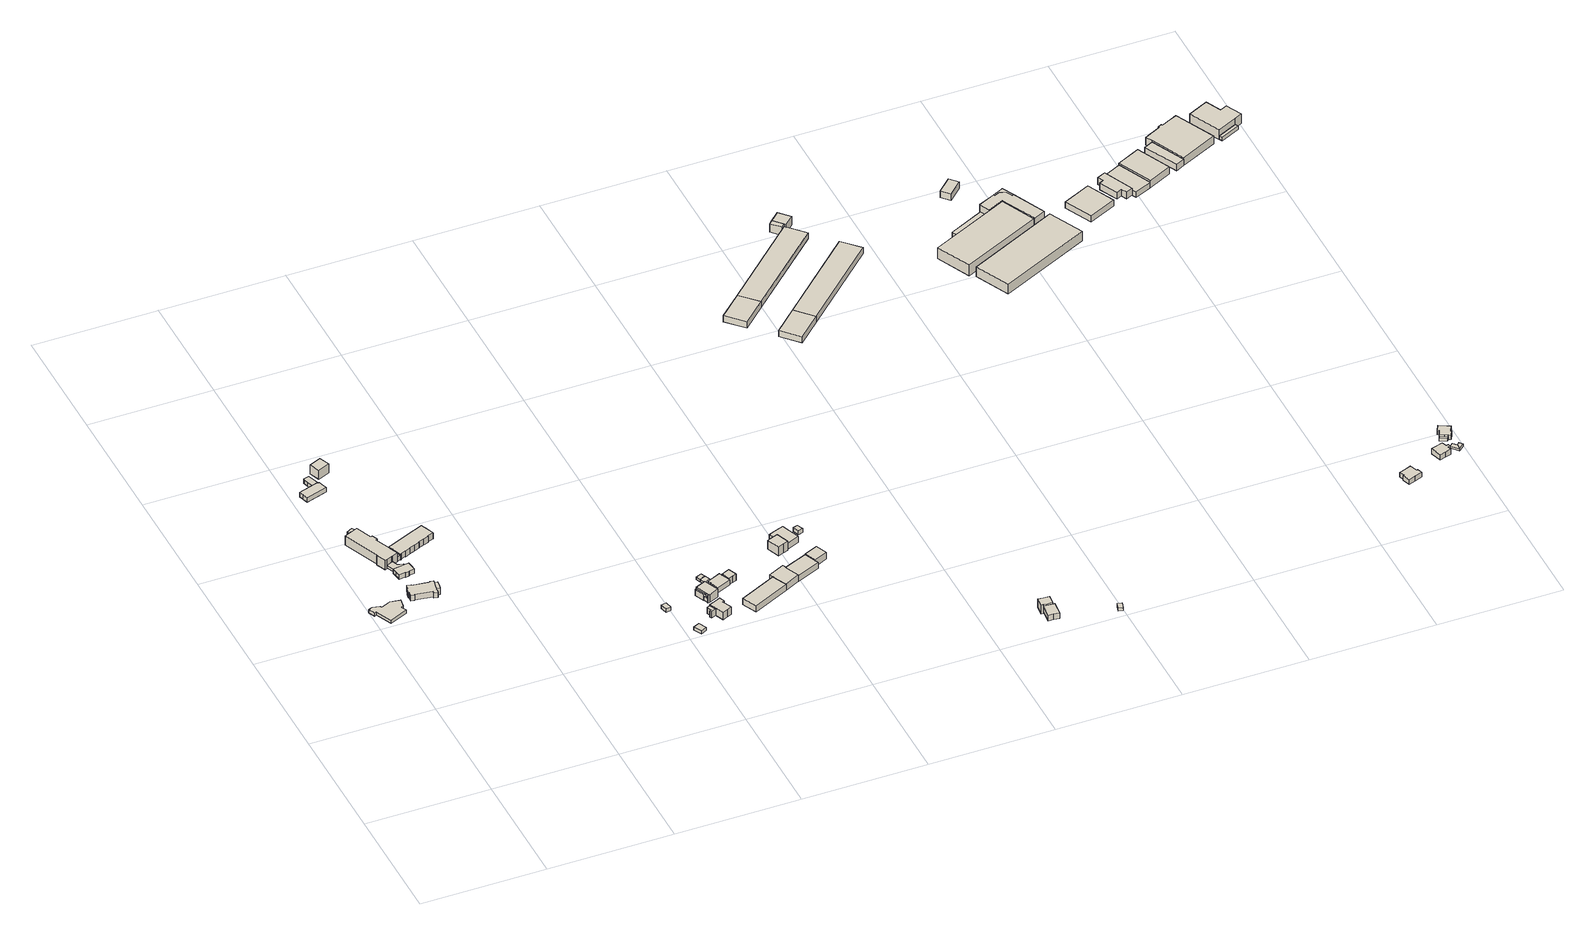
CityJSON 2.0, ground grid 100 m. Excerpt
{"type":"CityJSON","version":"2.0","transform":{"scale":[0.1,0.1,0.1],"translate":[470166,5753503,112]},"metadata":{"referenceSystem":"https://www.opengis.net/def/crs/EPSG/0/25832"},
"CityObjects":{
"building1":{"type":"Building","attributes":{"Gemeindeschluessel":"05711000","BezugspunktDach":"2000","function":"31001_1100","measuredHeight":3.16},"address":[{"country":"Germany","locality":"Bielefeld","thoroughfareNumber":"15","thoroughfareName":"Fliednerweg"}],"geometry":[{"type":"Solid","lod":"1","boundaries":[[[[0,1,2,3,4,5,6,7,8,9,10,11,12]],[[13,14,15,16,17,18,19,20,21,22,23,24,25]],[[13,25,12,11]],[[14,13,11,10]],[[15,14,10,9]],[[16,15,9,8]],[[17,16,8,7]],[[18,17,7,6]],[[19,18,6,5]],[[20,19,5,4]],[[21,20,4,3]],[[22,21,3,2]],[[23,22,2,1]],[[24,23,1,0]],[[25,24,0,12]]]]}]},
"building2":{"type":"Building","attributes":{"Gemeindeschluessel":"05711000","function":"31001_3000"},"address":[{"country":"Germany","locality":"Bielefeld","thoroughfareNumber":"15","thoroughfareName":"Fliednerweg"}],"children":["building2-1","building2-2"]},
"building2-1":{"type":"BuildingPart","attributes":{"BezugspunktDach":"2000","measuredHeight":6.68},"parents":["building2"],"geometry":[{"type":"Solid","lod":"1","boundaries":[[[[26,27,28,29,30,31,32,33,34,35,36,37,38,39,40,41,42,43,44]],[[45,46,47,48,49,50,51,52,53,54,55,56,57,58,59,60,61,62,63]],[[45,63,44,43]],[[46,45,43,42]],[[47,46,42,41]],[[48,47,41,40]],[[49,48,40,39]],[[50,49,39,38]],[[51,50,38,37]],[[52,51,37,36]],[[53,52,36,35]],[[54,53,35,34]],[[55,54,34,33]],[[56,55,33,32]],[[57,56,32,31]],[[58,57,31,30]],[[59,58,30,29]],[[60,59,29,28]],[[61,60,28,27]],[[62,61,27,26]],[[63,62,26,44]]]]}]},
"building2-2":{"type":"BuildingPart","attributes":{"BezugspunktDach":"2000","measuredHeight":6.69},"parents":["building2"],"geometry":[{"type":"Solid","lod":"1","boundaries":[[[[64,65,66,67,68,69]],[[70,71,72,73,74,75]],[[70,75,69,68]],[[71,70,68,67]],[[72,71,67,66]],[[73,72,66,65]],[[74,73,65,64]],[[75,74,64,69]]]]}]},
"building3":{"type":"Building","attributes":{"Gemeindeschluessel":"05711000","BezugspunktDach":"2000","function":"31001_1100","measuredHeight":6.97},"address":[{"country":"Germany","locality":"Bielefeld","thoroughfareNumber":"7","thoroughfareName":"Fliednerweg"}],"geometry":[{"type":"Solid","lod":"1","boundaries":[[[[76,77,78,79,80]],[[81,82,83,84,85]],[[81,85,80,79]],[[82,81,79,78]],[[83,82,78,77]],[[84,83,77,76]],[[85,84,76,80]]]]}]},
"building4":{"type":"Building","attributes":{"Gemeindeschluessel":"05711000","BezugspunktDach":"2000","function":"31001_1100","measuredHeight":2.72},"address":[{"country":"Germany","locality":"Bielefeld","thoroughfareNumber":"11","thoroughfareName":"Fliednerweg"}],"geometry":[{"type":"Solid","lod":"1","boundaries":[[[[86,87,88,89,90,91]],[[92,93,94,95,96,97]],[[92,97,91,90]],[[93,92,90,89]],[[94,93,89,88]],[[95,94,88,87]],[[96,95,87,86]],[[97,96,86,91]]]]}]},
"building5":{"type":"Building","attributes":{"Gemeindeschluessel":"05711000","BezugspunktDach":"2000","function":"31001_1100","measuredHeight":4.98},"address":[{"country":"Germany","locality":"Bielefeld","thoroughfareNumber":"11","thoroughfareName":"Fliednerweg"}],"geometry":[{"type":"Solid","lod":"1","boundaries":[[[[98,99,100,101,102,103,104,105,106,107,108,109]],[[110,111,112,113,114,115,92,97,116,117,118,119]],[[110,119,109,108]],[[111,110,108,107]],[[112,111,107,106]],[[113,112,106,105]],[[114,113,105,104]],[[115,114,104,103]],[[92,115,103,102]],[[97,92,102,101]],[[116,97,101,100]],[[117,116,100,99]],[[118,117,99,98]],[[119,118,98,109]]]]}]},
"building6":{"type":"Building","attributes":{"Gemeindeschluessel":"05711000","function":"31001_1100"},"address":[{"country":"Germany","locality":"Bielefeld","thoroughfareNumber":"7","thoroughfareName":"Fliednerweg"}],"children":["building6-1","building6-2"]},
"building6-1":{"type":"BuildingPart","attributes":{"BezugspunktDach":"2000","measuredHeight":4.58},"parents":["building6"],"geometry":[{"type":"Solid","lod":"1","boundaries":[[[[120,121,122,123,124,125,126,127,128]],[[129,130,131,132,133,134,135,136,137]],[[129,137,128,127]],[[130,129,127,126]],[[131,130,126,125]],[[132,131,125,124]],[[133,132,124,123]],[[134,133,123,122]],[[135,134,122,121]],[[136,135,121,120]],[[137,136,120,128]]]]}]},
"building6-2":{"type":"BuildingPart","attributes":{"BezugspunktDach":"2000","measuredHeight":4.55},"parents":["building6"],"geometry":[{"type":"Solid","lod":"1","boundaries":[[[[138,139,140,141,142,143,144]],[[136,145,146,147,148,149,137]],[[136,137,144,143]],[[145,136,143,142]],[[146,145,142,141]],[[147,146,141,140]],[[148,147,140,139]],[[149,148,139,138]],[[137,149,138,144]]]]}]},
"building7":{"type":"Building","attributes":{"name":"Mahanaim","Gemeindeschluessel":"05711000","function":"31001_1100"},"address":[{"country":"Germany","locality":"Bielefeld","thoroughfareNumber":"11","thoroughfareName":"Fliednerweg"}],"children":["building7-1","building7-2","building7-3","building7-4"]},
"building7-1":{"type":"BuildingPart","attributes":{"BezugspunktDach":"2000","measuredHeight":10.2},"parents":["building7"],"geometry":[{"type":"Solid","lod":"1","boundaries":[[[[150,151,152,153,154,155,156,157,158,159,160,161,162,163,164,165,166,167]],[[168,169,170,171,172,173,174,175,176,177,178,179,180,181,182,183,184,185]],[[168,185,167,166]],[[169,168,166,165]],[[170,169,165,164]],[[171,170,164,163]],[[172,171,163,162]],[[173,172,162,161]],[[174,173,161,160]],[[175,174,160,159]],[[176,175,159,158]],[[177,176,158,157]],[[178,177,157,156]],[[179,178,156,155]],[[180,179,155,154]],[[181,180,154,153]],[[182,181,153,152]],[[183,182,152,151]],[[184,183,151,150]],[[185,184,150,167]]]]}]},
"building7-2":{"type":"BuildingPart","attributes":{"BezugspunktDach":"2000","measuredHeight":3.9},"parents":["building7"],"geometry":[{"type":"Solid","lod":"1","boundaries":[[[[186,187,188,189,190]],[[173,172,191,192,193]],[[173,193,190,189]],[[172,173,189,188]],[[191,172,188,187]],[[192,191,187,186]],[[193,192,186,190]]]]}]},
"building7-3":{"type":"BuildingPart","attributes":{"BezugspunktDach":"2000","measuredHeight":6.86},"parents":["building7"],"geometry":[{"type":"Solid","lod":"1","boundaries":[[[[194,195,196,197,198,199,200,201,202,203,204,205,206,207,208,209,210,211,212,213,214,215,216,217,218,219]],[[220,221,222,223,224,225,226,227,228,229,230,231,232,233,234,235,236,237,192,238,191,239,240,241,242,243]],[[220,243,219,218]],[[221,220,218,217]],[[222,221,217,216]],[[223,222,216,215]],[[224,223,215,214]],[[225,224,214,213]],[[226,225,213,212]],[[227,226,212,211]],[[228,227,211,210]],[[229,228,210,209]],[[230,229,209,208]],[[231,230,208,207]],[[232,231,207,206]],[[233,232,206,205]],[[234,233,205,204]],[[235,234,204,203]],[[236,235,203,202]],[[237,236,202,201]],[[192,237,201,200]],[[238,192,200,199]],[[191,238,199,198]],[[239,191,198,197]],[[240,239,197,196]],[[241,240,196,195]],[[242,241,195,194]],[[243,242,194,219]]]]}]},
"building7-4":{"type":"BuildingPart","attributes":{"BezugspunktDach":"2000","measuredHeight":4.05},"parents":["building7"],"geometry":[{"type":"Solid","lod":"1","boundaries":[[[[244,245,246,247]],[[241,248,249,242]],[[241,242,247,246]],[[248,241,246,245]],[[249,248,245,244]],[[242,249,244,247]]]]}]},
"building8":{"type":"Building","attributes":{"Gemeindeschluessel":"05711000","BezugspunktDach":"2000","function":"31001_1010","measuredHeight":9.66},"address":[{"country":"Germany","locality":"Bielefeld","thoroughfareNumber":"9","thoroughfareName":"Fliednerweg"}],"geometry":[{"type":"Solid","lod":"1","boundaries":[[[[250,251,252,253]],[[254,255,256,257]],[[254,257,253,252]],[[255,254,252,251]],[[256,255,251,250]],[[257,256,250,253]]]]}]},
"building9":{"type":"Building","attributes":{"Gemeindeschluessel":"05711000","BezugspunktDach":"2000","function":"31001_9998","measuredHeight":4.42},"address":[{"country":"Germany","locality":"Bielefeld","thoroughfareNumber":"32","thoroughfareName":"Lorbeerweg"}],"geometry":[{"type":"Solid","lod":"1","boundaries":[[[[258,259,260,261]],[[262,263,264,265]],[[262,265,261,260]],[[263,262,260,259]],[[264,263,259,258]],[[265,264,258,261]]]]}]},
"building10":{"type":"Building","attributes":{"Gemeindeschluessel":"05711000","BezugspunktDach":"2000","function":"31001_9998","measuredHeight":2.74},"address":[{"country":"Germany","locality":"Bielefeld","thoroughfareNumber":"32","thoroughfareName":"Lorbeerweg"}],"geometry":[{"type":"Solid","lod":"1","boundaries":[[[[266,267,268,269]],[[270,271,272,273]],[[270,273,269,268]],[[271,270,268,267]],[[272,271,267,266]],[[273,272,266,269]]]]}]},
"building11":{"type":"Building","attributes":{"Gemeindeschluessel":"05711000","function":"31001_1010"},"address":[{"country":"Germany","locality":"Bielefeld","thoroughfareNumber":"32","thoroughfareName":"Lorbeerweg"}],"children":["building11-1","building11-2"]},
"building11-1":{"type":"BuildingPart","attributes":{"BezugspunktDach":"2000","measuredHeight":8.6},"parents":["building11"],"geometry":[{"type":"Solid","lod":"1","boundaries":[[[[274,275,276,277,278,279,280,281,282]],[[283,284,285,286,287,288,289,290,291]],[[283,291,282,281]],[[284,283,281,280]],[[285,284,280,279]],[[286,285,279,278]],[[287,286,278,277]],[[288,287,277,276]],[[289,288,276,275]],[[290,289,275,274]],[[291,290,274,282]]]]}]},
"building11-2":{"type":"BuildingPart","attributes":{"BezugspunktDach":"2000","measuredHeight":5.79},"parents":["building11"],"geometry":[{"type":"Solid","lod":"1","boundaries":[[[[292,293,294,295,296,297]],[[298,299,300,301,285,284]],[[298,284,297,296]],[[299,298,296,295]],[[300,299,295,294]],[[301,300,294,293]],[[285,301,293,292]],[[284,285,292,297]]]]}]},
"building12":{"type":"Building","attributes":{"Gemeindeschluessel":"05711000","function":"31001_1010"},"address":[{"country":"Germany","locality":"Bielefeld","thoroughfareNumber":"32","thoroughfareName":"Lorbeerweg"}],"children":["building12-1","building12-2","building12-3"]},
"building12-1":{"type":"BuildingPart","attributes":{"BezugspunktDach":"2000","measuredHeight":9.57},"parents":["building12"],"geometry":[{"type":"Solid","lod":"1","boundaries":[[[[302,303,304,305,306,307,308,309]],[[310,311,312,313,314,315,316,317]],[[310,317,309,308]],[[311,310,308,307]],[[312,311,307,306]],[[313,312,306,305]],[[314,313,305,304]],[[315,314,304,303]],[[316,315,303,302]],[[317,316,302,309]]]]}]},
"building12-2":{"type":"BuildingPart","attributes":{"BezugspunktDach":"2000","measuredHeight":5.67},"parents":["building12"],"geometry":[{"type":"Solid","lod":"1","boundaries":[[[[318,319,320,321]],[[313,322,323,314]],[[313,314,321,320]],[[322,313,320,319]],[[323,322,319,318]],[[314,323,318,321]]]]}]},
"building12-3":{"type":"BuildingPart","attributes":{"BezugspunktDach":"2000","measuredHeight":3.95},"address":[{"country":"Germany","locality":"Bielefeld","thoroughfareNumber":"32","thoroughfareName":"Lorbeerweg"}],"parents":["building12"],"geometry":[{"type":"Solid","lod":"1","boundaries":[[[[324,325,326,327]],[[328,329,330,331]],[[328,331,327,326]],[[329,328,326,325]],[[330,329,325,324]],[[331,330,324,327]]]]}]},
"building13":{"type":"Building","attributes":{"Gemeindeschluessel":"05711000","BezugspunktDach":"2000","function":"51009_1610","measuredHeight":3.34},"address":[{"country":"Germany"}],"geometry":[{"type":"Solid","lod":"1","boundaries":[[[[332,333,334,335]],[[336,337,338,339]],[[336,339,335,334]],[[337,336,334,333]],[[338,337,333,332]],[[339,338,332,335]]]]}]},
"building14":{"type":"Building","attributes":{"Gemeindeschluessel":"05711000","BezugspunktDach":"2000","function":"31001_9998","measuredHeight":2.42},"address":[{"country":"Germany","locality":"Bielefeld","thoroughfareNumber":"32","thoroughfareName":"Lorbeerweg"}],"geometry":[{"type":"Solid","lod":"1","boundaries":[[[[340,341,342,343]],[[344,345,346,347]],[[344,347,343,342]],[[345,344,342,341]],[[346,345,341,340]],[[347,346,340,343]]]]}]},
"building15":{"type":"Building","attributes":{"Gemeindeschluessel":"05711000","BezugspunktDach":"2000","function":"31001_9998","measuredHeight":2.31},"address":[{"country":"Germany","locality":"Bielefeld","thoroughfareNumber":"32","thoroughfareName":"Lorbeerweg"}],"geometry":[{"type":"Solid","lod":"1","boundaries":[[[[343,342,348,349]],[[350,351,352,353]],[[350,353,349,348]],[[351,350,348,342]],[[352,351,342,343]],[[353,352,343,349]]]]}]},
"building16":{"type":"Building","attributes":{"Gemeindeschluessel":"05711000","function":"31001_9998"},"address":[{"country":"Germany","locality":"Bielefeld","thoroughfareNumber":"32","thoroughfareName":"Lorbeerweg"}],"children":["building16-1","building16-2"]},
"building16-1":{"type":"BuildingPart","attributes":{"BezugspunktDach":"2000","measuredHeight":6.5},"parents":["building16"],"geometry":[{"type":"Solid","lod":"1","boundaries":[[[[354,355,356,357,358,359,360,361,362,363]],[[364,365,366,367,368,369,370,371,372,373]],[[364,373,363,362]],[[365,364,362,361]],[[366,365,361,360]],[[367,366,360,359]],[[368,367,359,358]],[[369,368,358,357]],[[370,369,357,356]],[[371,370,356,355]],[[372,371,355,354]],[[373,372,354,363]]]]}]},
"building16-2":{"type":"BuildingPart","attributes":{"BezugspunktDach":"2000","measuredHeight":7.42},"parents":["building16"],"geometry":[{"type":"Solid","lod":"1","boundaries":[[[[374,375,376,377,378,379]],[[364,380,381,382,383,366]],[[364,366,379,378]],[[380,364,378,377]],[[381,380,377,376]],[[382,381,376,375]],[[383,382,375,374]],[[366,383,374,379]]]]}]},
"building17":{"type":"Building","attributes":{"Gemeindeschluessel":"05711000","BezugspunktDach":"2000","function":"31001_2720","measuredHeight":8.11},"address":[{"country":"Germany","locality":"Bielefeld","thoroughfareNumber":"32","thoroughfareName":"Lorbeerweg"}],"geometry":[{"type":"Solid","lod":"1","boundaries":[[[[384,385,386,387]],[[388,389,390,391]],[[388,391,387,386]],[[389,388,386,385]],[[390,389,385,384]],[[391,390,384,387]]]]}]},
"building18":{"type":"Building","attributes":{"Gemeindeschluessel":"05711000","BezugspunktDach":"2000","function":"51009_1610","measuredHeight":7.63},"address":[{"country":"Germany"}],"geometry":[{"type":"Solid","lod":"1","boundaries":[[[[392,393,394,395,396,397,398,399,400,401]],[[402,403,404,405,406,407,408,409,410,411]],[[402,411,401,400]],[[403,402,400,399]],[[404,403,399,398]],[[405,404,398,397]],[[406,405,397,396]],[[407,406,396,395]],[[408,407,395,394]],[[409,408,394,393]],[[410,409,393,392]],[[411,410,392,401]]]]}]},
"building19":{"type":"Building","attributes":{"Gemeindeschluessel":"05711000","BezugspunktDach":"2000","function":"31001_2720","measuredHeight":8.21},"address":[{"country":"Germany","locality":"Bielefeld","thoroughfareNumber":"30","thoroughfareName":"Lorbeerweg"}],"geometry":[{"type":"Solid","lod":"1","boundaries":[[[[412,413,414,415,416,417]],[[418,419,420,421,422,423]],[[418,423,417,416]],[[419,418,416,415]],[[420,419,415,414]],[[421,420,414,413]],[[422,421,413,412]],[[423,422,412,417]]]]}]},
"building20":{"type":"Building","attributes":{"Gemeindeschluessel":"05711000","BezugspunktDach":"2000","function":"31001_1010","measuredHeight":10.88},"address":[{"country":"Germany","locality":"Bielefeld","thoroughfareNumber":"30","thoroughfareName":"Lorbeerweg"}],"geometry":[{"type":"Solid","lod":"1","boundaries":[[[[424,425,426,427,428,429,430]],[[431,432,433,434,435,436,437]],[[431,437,430,429]],[[432,431,429,428]],[[433,432,428,427]],[[434,433,427,426]],[[435,434,426,425]],[[436,435,425,424]],[[437,436,424,430]]]]}]},
"building21":{"type":"Building","attributes":{"Gemeindeschluessel":"05711000","BezugspunktDach":"2000","function":"31001_9998","measuredHeight":8.49},"address":[{"country":"Germany","locality":"Bielefeld","thoroughfareNumber":"30","thoroughfareName":"Lorbeerweg"}],"geometry":[{"type":"Solid","lod":"1","boundaries":[[[[438,439,440,441,442,443,444,445]],[[446,447,448,449,450,451,452,453]],[[446,453,445,444]],[[447,446,444,443]],[[448,447,443,442]],[[449,448,442,441]],[[450,449,441,440]],[[451,450,440,439]],[[452,451,439,438]],[[453,452,438,445]]]]}]},
"building22":{"type":"Building","attributes":{"Gemeindeschluessel":"05711000","BezugspunktDach":"2000","function":"31001_2720","measuredHeight":8.29},"address":[{"country":"Germany","locality":"Bielefeld","thoroughfareNumber":"30","thoroughfareName":"Lorbeerweg"}],"geometry":[{"type":"Solid","lod":"1","boundaries":[[[[454,455,456,457]],[[458,459,460,461]],[[458,461,457,456]],[[459,458,456,455]],[[460,459,455,454]],[[461,460,454,457]]]]}]},
"building23":{"type":"Building","attributes":{"Gemeindeschluessel":"05711000","BezugspunktDach":"2000","function":"31001_9998","measuredHeight":4.38},"address":[{"country":"Germany","locality":"Bielefeld","thoroughfareNumber":"30","thoroughfareName":"Lorbeerweg"}],"geometry":[{"type":"Solid","lod":"1","boundaries":[[[[462,463,464,465]],[[466,467,468,469]],[[466,469,465,464]],[[467,466,464,463]],[[468,467,463,462]],[[469,468,462,465]]]]}]},
"building24":{"type":"Building","attributes":{"Gemeindeschluessel":"05711000","function":"31001_1010"},"address":[{"country":"Germany","locality":"Bielefeld","thoroughfareNumber":"5","thoroughfareName":"Hebronweg"}],"children":["building24-1","building24-2"]},
"building24-1":{"type":"BuildingPart","attributes":{"BezugspunktDach":"2000","measuredHeight":6.7},"parents":["building24"],"geometry":[{"type":"Solid","lod":"1","boundaries":[[[[470,471,472,473,474,475,476]],[[477,478,479,480,481,482,483]],[[477,483,476,475]],[[478,477,475,474]],[[479,478,474,473]],[[480,479,473,472]],[[481,480,472,471]],[[482,481,471,470]],[[483,482,470,476]]]]}]},
"building24-2":{"type":"BuildingPart","attributes":{"BezugspunktDach":"2000","measuredHeight":9.67},"address":[{"country":"Germany","locality":"Bielefeld","thoroughfareNumber":"5","thoroughfareName":"Hebronweg"}],"parents":["building24"],"geometry":[{"type":"Solid","lod":"1","boundaries":[[[[484,485,486,487,488,489,490,491]],[[492,493,494,495,496,497,498,499]],[[492,499,491,490]],[[493,492,490,489]],[[494,493,489,488]],[[495,494,488,487]],[[496,495,487,486]],[[497,496,486,485]],[[498,497,485,484]],[[499,498,484,491]]]]}]},
"building25":{"type":"Building","attributes":{"Gemeindeschluessel":"05711000","BezugspunktDach":"2000","function":"51009_1611","measuredHeight":2.62},"address":[{"country":"Germany"}],"geometry":[{"type":"Solid","lod":"1","boundaries":[[[[500,501,502,503]],[[504,505,506,507]],[[504,507,503,502]],[[505,504,502,501]],[[506,505,501,500]],[[507,506,500,503]]]]}]},
"building26":{"type":"Building","attributes":{"Gemeindeschluessel":"05711000","BezugspunktDach":"2000","function":"31001_2100","measuredHeight":5.6},"address":[{"country":"Germany","locality":"Bielefeld","thoroughfareNumber":"4","thoroughfareName":"Piderits Bleiche"}],"geometry":[{"type":"Solid","lod":"1","boundaries":[[[[508,509,510,511]],[[512,513,514,515]],[[512,515,511,510]],[[513,512,510,509]],[[514,513,509,508]],[[515,514,508,511]]]]}]},
"building27":{"type":"Building","attributes":{"Gemeindeschluessel":"05711000","BezugspunktDach":"2000","function":"31001_2100","measuredHeight":5.49},"address":[{"country":"Germany","locality":"Bielefeld","thoroughfareNumber":"4","thoroughfareName":"Piderits Bleiche"}],"geometry":[{"type":"Solid","lod":"1","boundaries":[[[[516,517,518,519]],[[520,521,522,523]],[[520,523,519,518]],[[521,520,518,517]],[[522,521,517,516]],[[523,522,516,519]]]]}]},
"building28":{"type":"Building","attributes":{"Gemeindeschluessel":"05711000","function":"31001_2100"},"address":[{"country":"Germany","locality":"Bielefeld","thoroughfareNumber":"4","thoroughfareName":"Piderits Bleiche"}],"children":["building28-1","building28-2","building28-3"]},
"building28-1":{"type":"BuildingPart","attributes":{"BezugspunktDach":"2000","measuredHeight":5.5},"parents":["building28"],"geometry":[{"type":"Solid","lod":"1","boundaries":[[[[524,508,511,525]],[[526,527,528,529]],[[526,529,525,511]],[[527,526,511,508]],[[528,527,508,524]],[[529,528,524,525]]]]}]},
"building28-2":{"type":"BuildingPart","attributes":{"BezugspunktDach":"2000","measuredHeight":7.83},"parents":["building28"],"geometry":[{"type":"Solid","lod":"1","boundaries":[[[[530,531,532,533]],[[534,535,536,528]],[[534,528,533,532]],[[535,534,532,531]],[[536,535,531,530]],[[528,536,530,533]]]]}]},
"building28-3":{"type":"BuildingPart","attributes":{"BezugspunktDach":"2000","measuredHeight":7.85},"parents":["building28"],"geometry":[{"type":"Solid","lod":"1","boundaries":[[[[537,530,538,539]],[[540,536,541,542]],[[540,542,539,538]],[[536,540,538,530]],[[541,536,530,537]],[[542,541,537,539]]]]}]},
"building29":{"type":"Building","attributes":{"Gemeindeschluessel":"05711000","BezugspunktDach":"2000","function":"31001_2100","measuredHeight":5.49},"address":[{"country":"Germany","locality":"Bielefeld","thoroughfareNumber":"4","thoroughfareName":"Piderits Bleiche"}],"geometry":[{"type":"Solid","lod":"1","boundaries":[[[[543,516,519,544]],[[523,522,545,546]],[[523,546,544,519]],[[522,523,519,516]],[[545,522,516,543]],[[546,545,543,544]]]]}]},
"building30":{"type":"Building","attributes":{"Gemeindeschluessel":"05711000","BezugspunktDach":"2000","function":"51002_1290","measuredHeight":6.17},"address":[{"country":"Germany"}],"geometry":[{"type":"Solid","lod":"1","boundaries":[[[[547,548,549,550]],[[551,552,553,554]],[[551,554,550,549]],[[552,551,549,548]],[[553,552,548,547]],[[554,553,547,550]]]]}]},
"building31":{"type":"Building","attributes":{"Gemeindeschluessel":"05711000","BezugspunktDach":"2000","function":"31001_2100","measuredHeight":10.05},"address":[{"country":"Germany","locality":"Bielefeld","thoroughfareNumber":"8","thoroughfareName":"Piderits Bleiche"}],"geometry":[{"type":"Solid","lod":"1","boundaries":[[[[555,556,557,558,559,560]],[[561,562,563,564,565,566]],[[561,566,560,559]],[[562,561,559,558]],[[563,562,558,557]],[[564,563,557,556]],[[565,564,556,555]],[[566,565,555,560]]]]}]},
"building32":{"type":"Building","attributes":{"Gemeindeschluessel":"05711000","BezugspunktDach":"2000","function":"31001_2100","measuredHeight":4.55},"address":[{"country":"Germany","locality":"Bielefeld","thoroughfareNumber":"8","thoroughfareName":"Piderits Bleiche"}],"geometry":[{"type":"Solid","lod":"1","boundaries":[[[[567,568,569,570]],[[571,572,573,574]],[[571,574,570,569]],[[572,571,569,568]],[[573,572,568,567]],[[574,573,567,570]]]]}]},
"building33":{"type":"Building","attributes":{"Gemeindeschluessel":"05711000","BezugspunktDach":"2000","function":"31001_2100","measuredHeight":10.19},"address":[{"country":"Germany","locality":"Bielefeld","thoroughfareNumber":"8","thoroughfareName":"Piderits Bleiche"}],"geometry":[{"type":"Solid","lod":"1","boundaries":[[[[575,576,577,578]],[[579,580,581,582]],[[579,582,578,577]],[[580,579,577,576]],[[581,580,576,575]],[[582,581,575,578]]]]}]},
"building34":{"type":"Building","attributes":{"Gemeindeschluessel":"05711000","BezugspunktDach":"2000","function":"31001_2100","measuredHeight":6.27},"address":[{"country":"Germany","locality":"Bielefeld","thoroughfareNumber":"4","thoroughfareName":"Piderits Bleiche"}],"geometry":[{"type":"Solid","lod":"1","boundaries":[[[[583,584,585,586]],[[587,588,589,590]],[[587,590,586,585]],[[588,587,585,584]],[[589,588,584,583]],[[590,589,583,586]]]]}]},
"building35":{"type":"Building","attributes":{"Gemeindeschluessel":"05711000","BezugspunktDach":"2000","function":"31001_2010","measuredHeight":10.79},"address":[{"country":"Germany","locality":"Bielefeld","thoroughfareNumber":"8","thoroughfareName":"Piderits Bleiche"}],"geometry":[{"type":"Solid","lod":"1","boundaries":[[[[591,592,593,594,595,596,597,598,599,600,601,602,603]],[[604,605,606,607,608,609,610,611,612,613,614,615,616]],[[604,616,603,602]],[[605,604,602,601]],[[606,605,601,600]],[[607,606,600,599]],[[608,607,599,598]],[[609,608,598,597]],[[610,609,597,596]],[[611,610,596,595]],[[612,611,595,594]],[[613,612,594,593]],[[614,613,593,592]],[[615,614,592,591]],[[616,615,591,603]]]]}]},
"building36":{"type":"Building","attributes":{"Gemeindeschluessel":"05711000","BezugspunktDach":"2000","function":"51009_1610","measuredHeight":10.65},"address":[{"country":"Germany"}],"geometry":[{"type":"Solid","lod":"1","boundaries":[[[[617,593,592,591,603,602,601,618]],[[619,620,621,622,623,624,625,626]],[[619,626,618,601]],[[620,619,601,602]],[[621,620,602,603]],[[622,621,603,591]],[[623,622,591,592]],[[624,623,592,593]],[[625,624,593,617]],[[626,625,617,618]]]]}]},
"building37":{"type":"Building","attributes":{"Gemeindeschluessel":"05711000","BezugspunktDach":"2000","function":"31001_1010","measuredHeight":7.28},"address":[{"country":"Germany","locality":"Bielefeld","thoroughfareNumber":"41","thoroughfareName":"Lorbeerweg"}],"geometry":[{"type":"Solid","lod":"1","boundaries":[[[[627,628,629,630,631,632,633,634,635,636]],[[637,638,639,640,641,642,643,644,645,646]],[[637,646,636,635]],[[638,637,635,634]],[[639,638,634,633]],[[640,639,633,632]],[[641,640,632,631]],[[642,641,631,630]],[[643,642,630,629]],[[644,643,629,628]],[[645,644,628,627]],[[646,645,627,636]]]]}]},
"building38":{"type":"Building","attributes":{"Gemeindeschluessel":"05711000","BezugspunktDach":"2000","function":"31001_2100","measuredHeight":5.55},"address":[{"country":"Germany","locality":"Bielefeld","thoroughfareNumber":"13","thoroughfareName":"Piderits Bleiche"}],"geometry":[{"type":"Solid","lod":"1","boundaries":[[[[647,648,649,650]],[[651,652,653,654]],[[651,654,650,649]],[[652,651,649,648]],[[653,652,648,647]],[[654,653,647,650]]]]}]},
"building39":{"type":"Building","attributes":{"name":"Sennehof I u. II","Gemeindeschluessel":"05711000","BezugspunktDach":"2000","function":"31001_1010","measuredHeight":7.66},"address":[{"country":"Germany","locality":"Bielefeld","thoroughfareNumber":"43","thoroughfareName":"Lorbeerweg"}],"geometry":[{"type":"Solid","lod":"1","boundaries":[[[[655,656,657,658,659,660,661,662,663,664]],[[665,666,667,668,669,670,671,672,673,674]],[[665,674,664,663]],[[666,665,663,662]],[[667,666,662,661]],[[668,667,661,660]],[[669,668,660,659]],[[670,669,659,658]],[[671,670,658,657]],[[672,671,657,656]],[[673,672,656,655]],[[674,673,655,664]]]]}]},
"building40":{"type":"Building","attributes":{"Gemeindeschluessel":"05711000","function":"31001_1010"},"address":[{"country":"Germany","locality":"Bielefeld","thoroughfareNumber":"43","thoroughfareName":"Lorbeerweg"}],"children":["building40-1","building40-2"]},
"building40-1":{"type":"BuildingPart","attributes":{"BezugspunktDach":"2000","measuredHeight":1.65},"parents":["building40"],"geometry":[{"type":"Solid","lod":"1","boundaries":[[[[675,676,677,678]],[[679,680,681,682]],[[679,682,678,677]],[[680,679,677,676]],[[681,680,676,675]],[[682,681,675,678]]]]}]},
"building40-2":{"type":"BuildingPart","attributes":{"BezugspunktDach":"2000","measuredHeight":2.37},"parents":["building40"],"geometry":[{"type":"Solid","lod":"1","boundaries":[[[[683,684,685,686]],[[679,682,687,688]],[[679,688,686,685]],[[682,679,685,684]],[[687,682,684,683]],[[688,687,683,686]]]]}]},
"building41":{"type":"Building","attributes":{"Gemeindeschluessel":"05711000","function":"31001_1010"},"address":[{"country":"Germany","locality":"Bielefeld","thoroughfareNumber":"43","thoroughfareName":"Lorbeerweg"}],"children":["building41-1","building41-2"]},
"building41-1":{"type":"BuildingPart","attributes":{"BezugspunktDach":"2000","measuredHeight":6.46},"parents":["building41"],"geometry":[{"type":"Solid","lod":"1","boundaries":[[[[689,690,691,692,693,694,695,696,697,698,699]],[[700,701,702,703,704,705,706,707,708,709,710]],[[700,710,699,698]],[[701,700,698,697]],[[702,701,697,696]],[[703,702,696,695]],[[704,703,695,694]],[[705,704,694,693]],[[706,705,693,692]],[[707,706,692,691]],[[708,707,691,690]],[[709,708,690,689]],[[710,709,689,699]]]]}]},
"building41-2":{"type":"BuildingPart","attributes":{"BezugspunktDach":"2000","measuredHeight":2.69},"parents":["building41"],"geometry":[{"type":"Solid","lod":"1","boundaries":[[[[711,712,713,714]],[[715,716,703,701]],[[715,701,714,713]],[[716,715,713,712]],[[703,716,712,711]],[[701,703,711,714]]]]}]},
"building42":{"type":"Building","attributes":{"Gemeindeschluessel":"05711000","BezugspunktDach":"2000","function":"31001_2100","measuredHeight":6.31},"address":[{"country":"Germany","locality":"Bielefeld","thoroughfareNumber":"11","thoroughfareName":"Piderits Bleiche"}],"geometry":[{"type":"Solid","lod":"1","boundaries":[[[[717,718,719,720,721,722,723,724,725]],[[726,727,728,729,730,731,732,733,734]],[[726,734,725,724]],[[727,726,724,723]],[[728,727,723,722]],[[729,728,722,721]],[[730,729,721,720]],[[731,730,720,719]],[[732,731,719,718]],[[733,732,718,717]],[[734,733,717,725]]]]}]},
"building43":{"type":"Building","attributes":{"Gemeindeschluessel":"05711000","BezugspunktDach":"2000","function":"31001_2100","measuredHeight":5.03},"address":[{"country":"Germany","locality":"Bielefeld","thoroughfareNumber":"11","thoroughfareName":"Piderits Bleiche"}],"geometry":[{"type":"Solid","lod":"1","boundaries":[[[[735,736,737,738,739]],[[740,741,742,743,744]],[[740,744,739,738]],[[741,740,738,737]],[[742,741,737,736]],[[743,742,736,735]],[[744,743,735,739]]]]}]},
"building44":{"type":"Building","attributes":{"Gemeindeschluessel":"05711000","BezugspunktDach":"2000","function":"31001_2100","measuredHeight":6.53},"address":[{"country":"Germany","locality":"Bielefeld","thoroughfareNumber":"11","thoroughfareName":"Piderits Bleiche"}],"geometry":[{"type":"Solid","lod":"1","boundaries":[[[[745,746,747,748,749,750]],[[751,752,753,754,755,756]],[[751,756,750,749]],[[752,751,749,748]],[[753,752,748,747]],[[754,753,747,746]],[[755,754,746,745]],[[756,755,745,750]]]]}]},
"building45":{"type":"Building","attributes":{"Gemeindeschluessel":"05711000","BezugspunktDach":"2000","function":"51009_1610","measuredHeight":5.64},"address":[{"country":"Germany"}],"geometry":[{"type":"Solid","lod":"1","boundaries":[[[[757,758,759,760]],[[761,762,763,764]],[[761,764,760,759]],[[762,761,759,758]],[[763,762,758,757]],[[764,763,757,760]]]]}]},
"building46":{"type":"Building","attributes":{"Gemeindeschluessel":"05711000","BezugspunktDach":"2000","function":"31001_2100","measuredHeight":7.06},"address":[{"country":"Germany","locality":"Bielefeld","thoroughfareNumber":"15","thoroughfareName":"Piderits Bleiche"}],"geometry":[{"type":"Solid","lod":"1","boundaries":[[[[765,766,767,768,769,770,771,772,773,774,775,776,777]],[[778,779,780,781,782,783,784,785,786,787,788,789,790]],[[778,790,777,776]],[[779,778,776,775]],[[780,779,775,774]],[[781,780,774,773]],[[782,781,773,772]],[[783,782,772,771]],[[784,783,771,770]],[[785,784,770,769]],[[786,785,769,768]],[[787,786,768,767]],[[788,787,767,766]],[[789,788,766,765]],[[790,789,765,777]]]]}]},
"building47":{"type":"Building","attributes":{"Gemeindeschluessel":"05711000","BezugspunktDach":"2100","function":"51009_1610","measuredHeight":3},"address":[{"country":"Germany"}],"geometry":[{"type":"Solid","lod":"1","boundaries":[[[[791,792,793,794]],[[795,796,797,798]],[[795,798,794,793]],[[796,795,793,792]],[[797,796,792,791]],[[798,797,791,794]]]]}]},
"building48":{"type":"Building","attributes":{"Gemeindeschluessel":"05711000","BezugspunktDach":"2100","function":"31001_2100","measuredHeight":9},"address":[{"country":"Germany","locality":"Bielefeld","thoroughfareNumber":"17","thoroughfareName":"Piderits Bleiche"}],"geometry":[{"type":"Solid","lod":"1","boundaries":[[[[799,800,801,802,803,804,805,806,807]],[[808,809,810,811,812,813,814,815,816]],[[808,816,807,806]],[[809,808,806,805]],[[810,809,805,804]],[[811,810,804,803]],[[812,811,803,802]],[[813,812,802,801]],[[814,813,801,800]],[[815,814,800,799]],[[816,815,799,807]]]]}]}
},
"vertices":[
[172,2229,33],[95,2195,33],[89,2210,33],[32,2221,33],[25,2219,33],[0,2208,33],[23,2156,33],[40,2164,33],[100,2031,33],[245,2096,33],[226,2139,33],[242,2147,33],[254,2215,33],[242,2147,2],[226,2139,2],[245,2096,2],[100,2031,2],[40,2164,2],[23,2156,2],[0,2208,2],[25,2219,2],[32,2221,2],[89,2210,2],[95,2195,2],[172,2229,2],[254,2215,2],
[351,2332,52],[350,2325,52],[345,2298,52],[340,2298,52],[334,2269,52],[331,2251,52],[336,2250,52],[330,2214,52],[362,2208,52],[363,2213,52],[497,2190,52],[495,2176,52],[527,2170,52],[539,2236,52],[551,2302,52],[520,2307,52],[519,2299,52],[383,2320,52],[384,2326,52],[383,2320,3],[519,2299,3],[520,2307,3],[551,2302,3],[539,2236,3],[527,2170,3],[495,2176,3],[497,2190,3],[363,2213,3],[362,2208,3],[330,2214,3],[336,2250,3],[331,2251,3],[334,2269,3],[340,2298,3],[345,2298,3],[350,2325,3],[351,2332,3],[384,2326,3],
[570,2269,61],[546,2274,61],[539,2234,61],[533,2202,61],[557,2197,61],[563,2230,61],[557,2197,3],[533,2202,3],[539,2234,3],[546,2274,3],[570,2269,3],[563,2230,3],
[268,3035,61],[246,3081,61],[200,3056,61],[221,3016,61],[264,3034,61],[221,3016,4],[200,3056,4],[246,3081,4],[268,3035,4],[264,3034,4],
[436,2583,36],[392,2598,36],[375,2641,36],[322,2619,36],[354,2549,36],[439,2562,36],[354,2549,9],[322,2619,9],[375,2641,9],[392,2598,9],[436,2583,9],[439,2562,9],
[480,2486,49],[474,2526,49],[468,2566,49],[439,2562,49],[354,2549,49],[340,2547,49],[347,2507,49],[353,2466,49],[401,2474,49],[402,2469,49],[432,2474,49],[431,2478,49],[432,2474,9],[402,2469,9],[401,2474,9],[353,2466,9],[347,2507,9],[340,2547,9],[468,2566,9],[474,2526,9],[480,2486,9],[431,2478,9],
[192,3665,45],[75,3628,45],[87,3588,45],[100,3548,45],[273,3603,45],[260,3643,45],[250,3675,45],[242,3673,45],[240,3680,45],[242,3673,5],[250,3675,5],[260,3643,5],[273,3603,5],[100,3548,5],[87,3588,5],[75,3628,5],[192,3665,5],[240,3680,5],
[225,3727,44],[210,3773,44],[163,3758,44],[167,3746,44],[177,3712,44],[192,3665,44],[240,3680,44],[177,3712,5],[167,3746,5],[163,3758,5],[210,3773,5],[225,3727,5],
[221,3016,90],[209,3011,90],[182,2999,90],[153,2987,90],[278,2690,90],[272,2688,90],[304,2611,90],[322,2619,90],[365,2637,90],[375,2641,90],[420,2659,90],[388,2735,90],[390,2736,90],[339,2857,90],[351,2862,90],[331,2909,90],[319,2904,90],[264,3034,90],[319,2904,5],[331,2909,5],[351,2862,5],[339,2857,5],[390,2736,5],[388,2735,5],[420,2659,5],[375,2641,5],[365,2637,5],[322,2619,5],[304,2611,5],[272,2688,5],[278,2690,5],[153,2987,5],[182,2999,5],[209,3011,5],[221,3016,5],[264,3034,5],
[451,2676,44],[421,2749,44],[390,2736,44],[388,2735,44],[419,2662,44],[421,2749,5],[451,2676,5],[419,2662,5],
[720,2912,59],[648,2882,59],[408,2781,59],[422,2749,59],[421,2749,59],[430,2727,59],[451,2676,59],[454,2670,59],[456,2671,59],[455,2674,59],[499,2692,59],[500,2689,59],[540,2706,59],[539,2709,59],[586,2728,59],[587,2725,59],[628,2742,59],[626,2745,59],[673,2764,59],[674,2761,59],[715,2778,59],[714,2781,59],[762,2801,59],[763,2798,59],[766,2799,59],[742,2857,59],[766,2799,5],[763,2798,5],[762,2801,5],[714,2781,5],[715,2778,5],[674,2761,5],[673,2764,5],[626,2745,5],[628,2742,5],[587,2725,5],[586,2728,5],[539,2709,5],[540,2706,5],[500,2689,5],[499,2692,5],[455,2674,5],[456,2671,5],[454,2670,5],[430,2727,5],[422,2749,5],[408,2781,5],[648,2882,5],[720,2912,5],[742,2857,5],
[715,2925,42],[643,2895,42],[648,2882,42],[720,2912,42],[643,2895,5],[715,2925,5],
[342,3876,89],[247,3835,89],[282,3754,89],[377,3794,89],[282,3754,7],[247,3835,7],[342,3876,7],[377,3794,7],
[1991,1414,41],[1950,1404,41],[1963,1348,41],[2004,1358,41],[1963,1348,7],[1950,1404,7],[1991,1414,7],[2004,1358,7],
[2114,1105,38],[2065,1080,38],[2097,1017,38],[2146,1042,38],[2097,1017,10],[2065,1080,10],[2114,1105,10],[2146,1042,10],
[2385,1137,78],[2352,1215,78],[2367,1222,78],[2349,1265,78],[2295,1242,78],[2255,1226,78],[2277,1173,78],[2306,1104,78],[2345,1121,78],[2306,1104,11],[2277,1173,11],[2255,1226,11],[2295,1242,11],[2349,1265,11],[2367,1222,11],[2352,1215,11],[2385,1137,11],[2345,1121,11],
[2255,1226,69],[2228,1215,69],[2244,1177,69],[2231,1171,69],[2237,1156,69],[2277,1173,69],[2237,1156,11],[2231,1171,11],[2244,1177,11],[2228,1215,11],
[2376,1360,82],[2325,1479,82],[2244,1444,82],[2281,1357,82],[2292,1332,82],[2280,1326,82],[2283,1321,82],[2295,1326,82],[2283,1321,11],[2280,1326,11],[2292,1332,11],[2281,1357,11],[2244,1444,11],[2325,1479,11],[2376,1360,11],[2295,1326,11],
[2232,1439,68],[2265,1361,68],[2281,1357,68],[2244,1444,68],[2265,1361,11],[2232,1439,11],
[2281,1357,53],[2265,1361,53],[2280,1326,53],[2292,1332,53],[2280,1326,16],[2265,1361,16],[2281,1357,16],[2292,1332,16],
[2366,1471,44],[2334,1457,44],[2363,1391,44],[2394,1404,44],[2363,1391,11],[2334,1457,11],[2366,1471,11],[2394,1404,11],
[2359,1625,33],[2313,1606,33],[2328,1572,33],[2374,1592,33],[2328,1572,9],[2313,1606,9],[2359,1625,9],[2374,1592,9],
[2348,1525,33],[2394,1545,33],[2348,1525,10],[2328,1572,10],[2374,1592,10],[2394,1545,10],
[2360,1500,57],[2371,1473,57],[2366,1471,57],[2374,1451,57],[2394,1404,57],[2511,1452,57],[2509,1456,57],[2490,1500,57],[2480,1522,57],[2470,1547,57],[2480,1522,10],[2490,1500,10],[2509,1456,10],[2511,1452,10],[2394,1404,10],[2374,1451,10],[2366,1471,10],[2371,1473,10],[2360,1500,10],[2470,1547,10],
[2541,1469,69],[2572,1482,69],[2544,1549,69],[2512,1536,69],[2480,1522,69],[2509,1456,69],[2512,1536,10],[2544,1549,10],[2572,1482,10],[2541,1469,10],
[2799,1342,71],[2503,1202,71],[2559,1084,71],[2855,1224,71],[2559,1084,14],[2503,1202,14],[2799,1342,14],[2855,1224,14],
[2926,1402,77],[2928,1403,77],[2916,1429,77],[2785,1367,77],[2797,1341,77],[2799,1342,77],[2820,1297,77],[2854,1226,77],[2976,1283,77],[2945,1356,77],[2976,1283,15],[2854,1226,15],[2820,1297,15],[2799,1342,15],[2797,1341,15],[2785,1367,15],[2916,1429,15],[2928,1403,15],[2926,1402,15],[2945,1356,15],
[3140,1422,73],[3115,1482,73],[2926,1402,73],[2951,1342,73],[2977,1282,73],[3166,1362,73],[2977,1282,16],[2951,1342,16],[2926,1402,16],[3115,1482,16],[3140,1422,16],[3166,1362,16],
[3050,1646,97],[3046,1655,97],[3010,1747,97],[2967,1730,97],[2924,1714,97],[2964,1612,97],[3007,1629,97],[2964,1612,14],[2924,1714,14],[2967,1730,14],[3010,1747,14],[3046,1655,14],[3050,1646,14],[3007,1629,14],
[3042,1828,69],[2973,1801,69],[2987,1765,69],[3001,1770,69],[3010,1747,69],[3046,1655,69],[3157,1697,69],[3098,1849,69],[3157,1697,13],[3046,1655,13],[3010,1747,13],[3001,1770,13],[2987,1765,13],[2973,1801,13],[3042,1828,13],[3098,1849,13],
[3225,1529,79],[3115,1482,79],[3155,1389,79],[3264,1437,79],[3155,1389,17],[3115,1482,17],[3225,1529,17],[3264,1437,17],
[3212,1841,49],[3174,1828,49],[3192,1777,49],[3230,1790,49],[3192,1777,15],[3174,1828,15],[3212,1841,15],[3230,1790,15],
[4517,227,91],[4487,230,91],[4443,234,91],[4434,121,91],[4477,117,91],[4521,114,91],[4531,226,91],[4521,114,41],[4477,117,41],[4434,121,41],[4443,234,41],[4487,230,41],[4517,227,41],[4531,226,41],
[4479,305,104],[4435,308,104],[4429,233,104],[4443,232,104],[4443,234,104],[4473,231,104],[4517,227,104],[4523,301,104],[4517,227,24],[4473,231,24],[4443,234,24],[4443,232,24],[4429,233,24],[4435,308,24],[4479,305,24],[4523,301,24],
[4953,64,76],[4938,11,76],[4973,1,76],[4988,55,76],[4973,1,50],[4938,11,50],[4953,64,50],[4988,55,50],
[3847,4379,99],[3661,4204,99],[3788,4068,99],[3975,4244,99],[3788,4068,43],[3661,4204,43],[3847,4379,43],[3975,4244,43],
[4144,4064,99],[3958,3888,99],[4085,3753,99],[4272,3928,99],[4085,3753,44],[3958,3888,44],[4144,4064,44],[4272,3928,44],
[4473,4968,99],[4601,4832,99],[3975,4244,44],[3847,4379,44],[4473,4968,44],[4601,4832,44],
[4407,5038,122],[4379,5012,122],[4445,4942,122],[4473,4968,122],[4445,4942,44],[4379,5012,44],[4407,5038,44],
[4480,5106,122],[4485,4956,122],[4557,5024,122],[4485,4956,44],[4480,5106,44],[4557,5024,44],
[4770,4652,99],[4898,4516,99],[4770,4652,44],[4898,4516,44],
[5586,4363,109],[5580,4360,109],[5582,4354,109],[5588,4357,109],[5582,4354,47],[5580,4360,47],[5586,4363,47],[5588,4357,47],
[6007,4551,144],[5876,4489,144],[5594,4357,144],[5366,4250,144],[5496,3975,144],[6136,4276,144],[5496,3975,44],[5366,4250,44],[5594,4357,44],[5876,4489,44],[6007,4551,44],[6136,4276,44],
[5841,4564,91],[5560,4431,91],[5594,4357,91],[5876,4489,91],[5594,4357,46],[5560,4431,46],[5841,4564,46],[5876,4489,46],
[6272,4298,131],[5540,3950,131],[5671,3672,131],[6404,4021,131],[5671,3672,43],[5540,3950,43],[6272,4298,43],[6404,4021,43],
[5775,4989,104],[5666,4887,104],[5724,4825,104],[5833,4927,104],[5724,4825,41],[5666,4887,41],[5775,4989,41],[5833,4927,41],
[6022,4641,155],[5980,4621,155],[5975,4633,155],[5839,4569,155],[5841,4564,155],[5876,4489,155],[6007,4551,155],[6136,4276,155],[6140,4267,155],[6233,4310,155],[6108,4576,155],[6096,4571,155],[6071,4623,155],[6096,4571,47],[6108,4576,47],[6233,4310,47],[6140,4267,47],[6136,4276,47],[6007,4551,47],[5876,4489,47],[5841,4564,47],[5839,4569,47],[5975,4633,47],[5980,4621,47],[6022,4641,47],[6071,4623,47],
[6050,4669,155],[6061,4674,155],[6108,4576,49],[6096,4571,49],[6071,4623,49],[6022,4641,49],[5980,4621,49],[5975,4633,49],[6050,4669,49],[6061,4674,49],
[7455,605,112],[7405,587,112],[7420,547,112],[7411,544,112],[7433,482,112],[7491,503,112],[7551,524,112],[7537,564,112],[7527,561,112],[7504,623,112],[7527,561,69],[7537,564,69],[7551,524,69],[7491,503,69],[7433,482,69],[7411,544,69],[7420,547,69],[7405,587,69],[7455,605,69],[7504,623,69],
[6661,4508,109],[6437,4402,109],[6543,4179,109],[6766,4284,109],[6543,4179,54],[6437,4402,54],[6661,4508,54],[6766,4284,54],
[7767,750,122],[7719,735,122],[7748,645,122],[7796,660,122],[7844,676,122],[7835,703,122],[7855,709,122],[7848,730,122],[7829,724,122],[7815,766,122],[7829,724,73],[7848,730,73],[7855,709,73],[7835,703,73],[7844,676,73],[7796,660,73],[7748,645,73],[7719,735,73],[7767,750,73],[7815,766,73],
[7894,767,90],[7867,742,90],[7919,684,90],[7923,734,90],[7919,684,73],[7867,742,73],[7894,767,73],[7923,734,73],
[7938,747,97],[7923,734,97],[7919,684,97],[7961,722,97],[7938,747,73],[7961,722,73],
[7932,877,111],[7958,929,111],[7921,947,111],[7870,972,111],[7846,923,111],[7860,916,111],[7837,870,111],[7874,852,111],[7895,842,111],[7917,831,111],[7938,874,111],[7917,831,72],[7895,842,72],[7874,852,72],[7837,870,72],[7860,916,72],[7846,923,72],[7870,972,72],[7921,947,72],[7958,929,72],[7932,877,72],[7938,874,72],
[7837,870,99],[7828,851,99],[7886,823,99],[7895,842,99],[7886,823,72],[7828,851,72],
[6828,4587,117],[6761,4556,117],[6783,4509,117],[6751,4494,117],[6821,4346,117],[6864,4366,117],[6886,4319,117],[6939,4344,117],[6832,4578,117],[6939,4344,54],[6886,4319,54],[6864,4366,54],[6821,4346,54],[6751,4494,54],[6783,4509,54],[6761,4556,54],[6828,4587,54],[6832,4578,54],
[6965,4641,104],[6832,4578,104],[6939,4344,104],[6956,4307,104],[7091,4371,104],[6956,4307,53],[6939,4344,53],[6832,4578,53],[6965,4641,53],[7091,4371,53],
[7153,4734,119],[6963,4644,119],[6965,4641,119],[7091,4371,119],[7091,4369,119],[7282,4459,119],[7091,4369,54],[7091,4371,54],[6965,4641,54],[6963,4644,54],[7153,4734,54],[7282,4459,54],
[7286,4781,110],[7215,4746,110],[7345,4474,110],[7416,4508,110],[7345,4474,53],[7215,4746,53],[7286,4781,53],[7416,4508,53],
[7514,4954,124],[7513,4955,124],[7425,4913,124],[7421,4922,124],[7390,4907,124],[7394,4898,124],[7306,4856,124],[7306,4855,124],[7261,4833,124],[7286,4781,124],[7416,4508,124],[7714,4650,124],[7559,4975,124],[7714,4650,54],[7416,4508,54],[7286,4781,54],[7261,4833,54],[7306,4855,54],[7306,4856,54],[7394,4898,54],[7390,4907,54],[7421,4922,54],[7425,4913,54],[7513,4955,54],[7514,4954,54],[7559,4975,54],
[7928,4752,87],[7771,4677,87],[7783,4652,87],[7940,4727,87],[7783,4652,57],[7771,4677,57],[7928,4752,57],[7940,4727,57],
[7758,4981,145],[7648,4928,145],[7768,4676,145],[7771,4677,145],[7928,4752,145],[7989,4781,145],[7928,4910,145],[7869,4882,145],[7810,5006,145],[7869,4882,55],[7928,4910,55],[7989,4781,55],[7928,4752,55],[7771,4677,55],[7768,4676,55],[7648,4928,55],[7758,4981,55],[7810,5006,55]
]}
